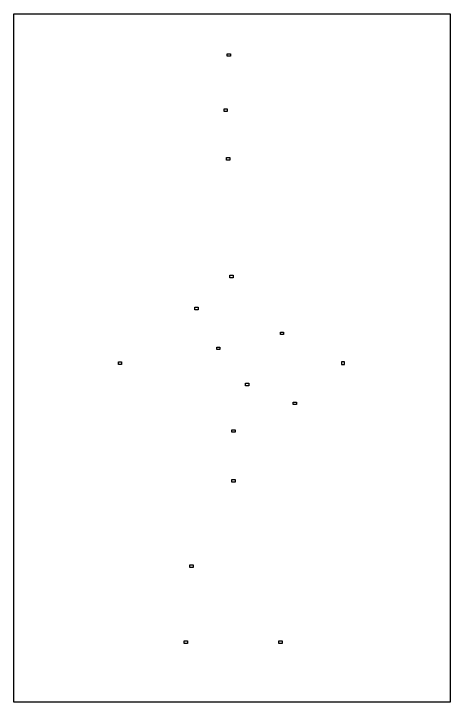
# Model space of a CAD drawing. Header units: millimetres. Extents: x 111 to 2999, y 81 to 1941.
# Drawn here: x 112 to 682, y 1041 to 1941 of the extents above; entities that cross this region are included whole.
import ezdxf

# ---------------------------------------------------------------- set-up
doc = ezdxf.new("R2010")
doc.units = ezdxf.units.MM

msp = doc.modelspace()

# ---------------------------------------------------------------- linework, layer by layer
for points in [[(111.52, 1941.3), (681.52, 1941.3), (681.52, 1041.3), (111.52, 1041.3)], [(394.45, 1889.07), (394.45, 1885.72), (390.25, 1885.72), (390.25, 1889.07)], [(390.34, 1816.9), (390.34, 1813.55), (386.14, 1813.55), (386.14, 1816.9)], [(393.75, 1753.41), (393.75, 1750.06), (389.55, 1750.06), (389.55, 1753.41)], [(398.01, 1599.45), (398.01, 1596.1), (393.81, 1596.1), (393.81, 1599.45)], [(352.2, 1557.77), (352.2, 1554.42), (348, 1554.42), (348, 1557.77)], [(463.96, 1525.18), (463.96, 1521.83), (459.76, 1521.83), (459.76, 1525.18)], [(380.7, 1505.61), (380.7, 1502.26), (376.5, 1502.26), (376.5, 1505.61)], [(252.38, 1486.22), (252.38, 1482.87), (248.18, 1482.87), (248.18, 1486.22)], [(539.43, 1486.22), (539.43, 1482.87), (543.63, 1482.87), (543.63, 1486.22)], [(418.55, 1458.43), (418.55, 1455.08), (414.35, 1455.08), (414.35, 1458.43)], [(480.79, 1433.67), (480.79, 1430.32), (476.59, 1430.32), (476.59, 1433.67)], [(400.67, 1397.51), (400.67, 1394.16), (396.47, 1394.16), (396.47, 1397.51)], [(400.67, 1332.27), (400.67, 1328.92), (396.47, 1328.92), (396.47, 1332.27)], [(345.69, 1220.75), (345.69, 1217.4), (341.49, 1217.4), (341.49, 1220.75)], [(338.29, 1121.37), (338.29, 1118.02), (334.09, 1118.02), (334.09, 1121.37)], [(461.97, 1121.37), (461.97, 1118.02), (457.77, 1118.02), (457.77, 1121.37)]]:
    msp.add_lwpolyline(points, close=True)

doc.saveas('drawing.dxf')
